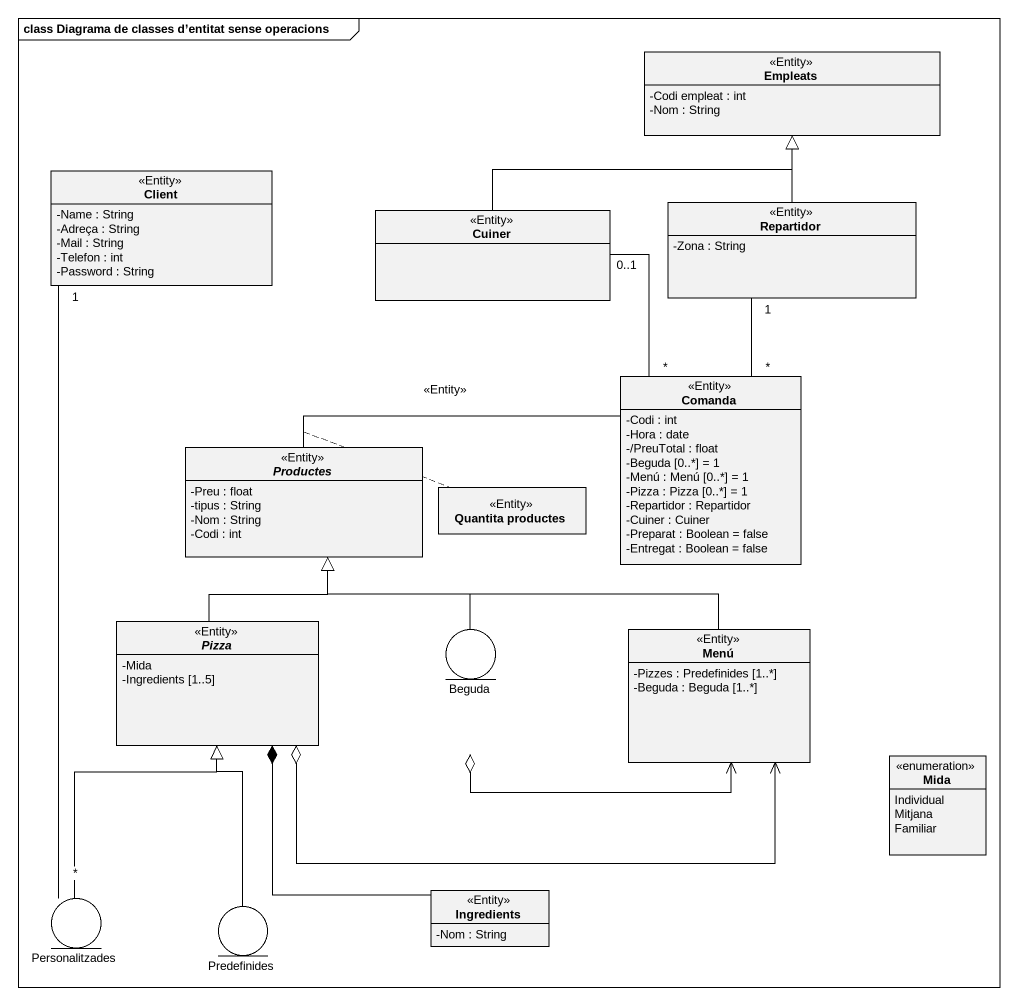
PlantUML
@startuml
mainframe class Diagrama de classes d’entitat sense operacions
allowmixing
hide circle
hide empty members
skinparam classAttributeIconSize 0
class Empleats <<Entity>> {
  -Codi empleat : int
  -Nom : String
}
class Client <<Entity>> {
  -Name : String
  -Adreça : String
  -Mail : String
  -Telefon : int
  -Password : String
}
class Cuiner <<Entity>>
class Repartidor <<Entity>> {
  -Zona : String
}
class Comanda <<Entity>> {
  -Codi : int
  -Hora : date
  -/PreuTotal : float
  -Beguda [0..*] = 1
  -Menú : Menú [0..*] = 1
  -Pizza : Pizza [0..*] = 1
  -Repartidor : Repartidor
  -Cuiner : Cuiner
  -Preparat : Boolean = false
  -Entregat : Boolean = false
}
abstract class Productes <<Entity>> {
  -Preu : float
  -tipus : String
  -Nom : String
  -Codi : int
}
class "Quantita productes" as Quantita_productes <<Entity>>
abstract class Pizza <<Entity>> {
  -Mida
  -Ingredients [1..5]
}
entity Beguda
class Menú <<Entity>> {
  -Pizzes : Predefinides [1..*]
  -Beguda : Beguda [1..*]
}
enum Mida {
  Individual
  Mitjana
  Familiar
}
entity Personalitzades
entity Predefinides
class Ingredients <<Entity>> {
  -Nom : String
}
Cuiner -right-|> Empleats
Cuiner "0..1" -- "*" Comanda
Repartidor -up-|> Empleats
Repartidor "1" -- "*" Comanda
Productes -right- Comanda : <<Entity>>
(Productes, Comanda) .. Quantita_productes
Pizza -up-|> Productes
Pizza o-right-> Menú
Pizza *-- Ingredients
Beguda -up-|> Productes
Beguda o-right-> Menú
Menú -left-|> Productes
Personalitzades "*" -up- "1" Client
Personalitzades -up-|> Pizza
Predefinides -up-|> Pizza
@enduml
